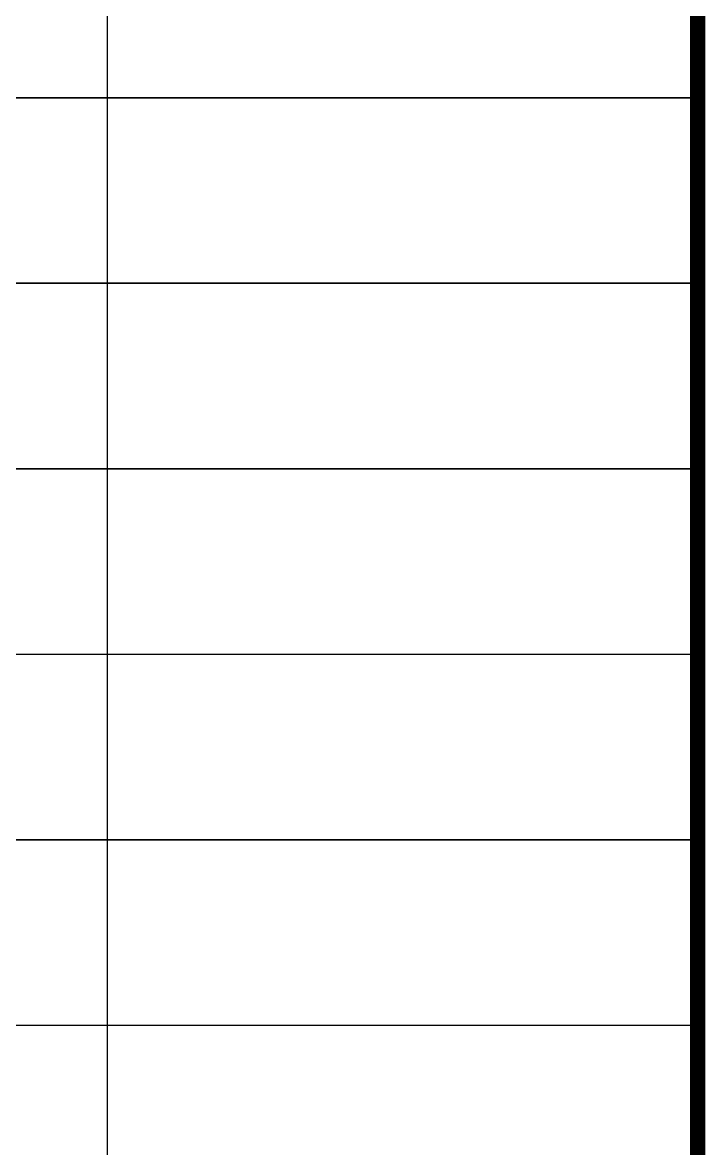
# Model space of a CAD drawing. Extents: x -26219 to 315419, y -160410 to -120810.
# Drawn here: x 229725 to 230830, y -129837 to -128016 of the extents above; entities that cross this region are included whole.
import ezdxf

# ---------------------------------------------------------------- set-up
doc = ezdxf.new("R2010")
doc.units = 0
doc.header["$LTSCALE"] = 1000
doc.header["$MEASUREMENT"] = 0

# ---------------------------------------------------------------- blocks, each defined once
blk = doc.blocks.new('图签信息')
at = {"const_width": 0.5}
blk.add_lwpolyline([(-65, 574), (-65, 500.5), (0, 500.5), (0, 574)], close=True, dxfattribs=at)
at = {"const_width": 0.05}
for points in [[(-19.101, 566.5), (-19.101, 500.5)], [(-65, 548.5), (0, 548.5)], [(-65, 542.5), (0, 542.5)], [(-65, 536.5), (0, 536.5)], [(-65, 530.5), (0, 530.5)], [(-65, 524.5), (0, 524.5)], [(-65, 518.5), (0, 518.5)]]:
    blk.add_lwpolyline(points, dxfattribs=at)
blk = doc.blocks.new('图签-A1')
at = {"color": 2}
blk.add_blockref('图签信息', (0, 0), dxfattribs=at)

msp = doc.modelspace()

# ---------------------------------------------------------------- block references
at = {"xscale": 50, "yscale": 50, "zscale": 50}
msp.add_blockref('图签-A1', (230817.6, -155562.5), dxfattribs=at)

doc.saveas('drawing.dxf')
